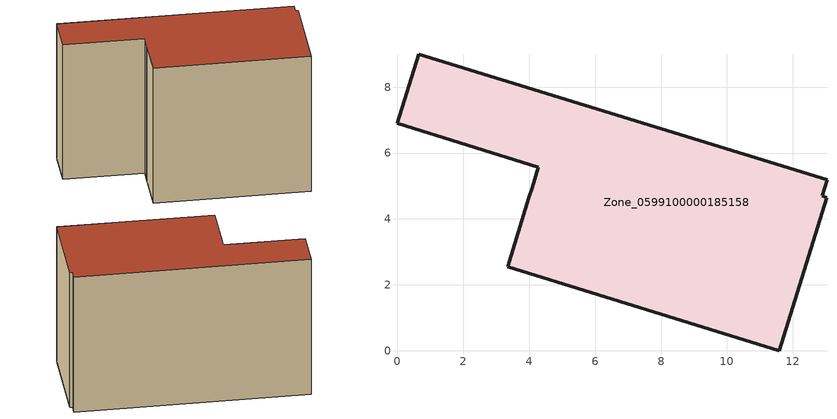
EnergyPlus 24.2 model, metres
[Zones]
Zone_0599100000185158
 floor ground (C_G): 13.04,5.19 12.89,4.71 13.04,4.65 11.59,0 3.34,2.55 3.99,4.64 4.09,4.95 4.28,5.57 0,6.9 0.65,9 z0
 wall outside (C_F): 13.04,4.65 12.89,4.71 13.04,5.19 0.65,9 0,6.9 4.28,5.57 4.09,4.95 3.99,4.64 3.34,2.55 11.59,0 13.04,4.65 z0:8.49
 roof outside (C_R): 12.89,4.71 13.04,5.19 0.65,9 0,6.9 4.28,5.57 4.09,4.95 3.99,4.64 3.34,2.55 11.59,0 13.04,4.65 z8.49
[BUILDING]
Pand.0599100000185158: North Axis=0; Terrain=City; Loads Convergence Tolerance Value=0.04; Temperature Convergence Tolerance Value=0.4; Solar Distribution=FullExterior; Maximum Number of Warmup Days=25; Minimum Number of Warmup Days=1
[Site:Location]
Rotterdam.The.Hague.AP_ZH_NLD Design_Conditions: Latitude=51.96; Longitude=4.45; Time Zone=1; Elevation=-4.5
[SITE:GROUNDTEMPERATURE:BUILDINGSURFACE]
18, 18, 18, 18, 18, 18, 18, 18, 18, 18, 18, 18
[MATERIAL] Thermal Absorptance=0.9; Solar Absorptance=0.7; Visible Absorptance=0.7
Name | Roughness | Thickness | Conductivity | Density | Specific Heat
G.TC.1975-1991 | MediumSmooth | 0.15 | 0.288461 | 540 | 1210
F.TC.1975-1991 | Rough | 0.3 | 0.230769 | 1920 | 840
R.TC.1975-1991 | MediumRough | 0.2 | 0.153846 | 1500 | 1000
[CONSTRUCTION]
C_G: G.TC.1975-1991
C_F: F.TC.1975-1991
C_R: R.TC.1975-1991
[ZONE]
Zone_0599100000185158: Type=1; Multiplier=1; Ceiling Height=Autocalculate; Volume=Autocalculate; Floor Area=autocalculate; Part of Total Floor Area=Yes
[ZONEINFILTRATION:DESIGNFLOWRATE]
Infil_Zone_0599100000185158: Zone or ZoneList or Space or SpaceList=Zone_0599100000185158; Schedule=AlwaysOn; Design Flow Rate Calculation Method=Flow/Area; Flow Rate per Floor Area=0.003; Constant Term Coefficient=1; Temperature Term Coefficient=0; Velocity Term Coefficient=0; Velocity Squared Term Coefficient=0
[HVACTEMPLATE:ZONE:IDEALLOADSAIRSYSTEM]
Zone_0599100000185158: Maximum Heating Supply Air Temperature=50; Minimum Cooling Supply Air Temperature=13; Maximum Heating Supply Air Humidity Ratio=0.0156; Minimum Cooling Supply Air Humidity Ratio=0.0077; Heating Limit=NoLimit; Cooling Limit=NoLimit; Dehumidification Control Type=ConstantSensibleHeatRatio; Cooling Sensible Heat Ratio=0.7; Dehumidification Setpoint=60; Humidification Control Type=None; Humidification Setpoint=30; Outdoor Air Method=None; Outdoor Air Flow Rate per Person=0.00944; Outdoor Air Flow Rate per Zone Floor Area=0; Outdoor Air Flow Rate per Zone=0; Demand Controlled Ventilation Type=None; Outdoor Air Economizer Type=NoEconomizer; Heat Recovery Type=None; Sensible Heat Recovery Effectiveness=0.7; Latent Heat Recovery Effectiveness=0.65
[ZONECONTROL:THERMOSTAT]
ThermostatControl_Zone_0599100000185158: Zone or ZoneList=Zone_0599100000185158; Control Type Schedule=DualSetpointControlType; Control 1=Thermostat_Zone_0599100000185158; Temperature Difference Between Cutout And Setpoint=0
[THERMOSTATSETPOINT:DUALSETPOINT]
Thermostat_Zone_0599100000185158: Heating Setpoint Temperature Schedule=HeatingSetpoint_Zone_0599100000185158; Cooling Setpoint Temperature Schedule=CoolingSetpoint_Zone_0599100000185158
[SCHEDULE:COMPACT]
HeatingSetpoint_Zone_0599100000185158: Through: 12/31, For: AllDays, Until: 24:00, 21
CoolingSetpoint_Zone_0599100000185158: Through: 12/31, For: AllDays, Until: 24:00, 24
DualSetpointControlType: Through: 12/31, For: AllDays, Until: 24:00, 4
AlwaysOn: Through: 12/31, For: AllDays, Until: 24:00, 1
